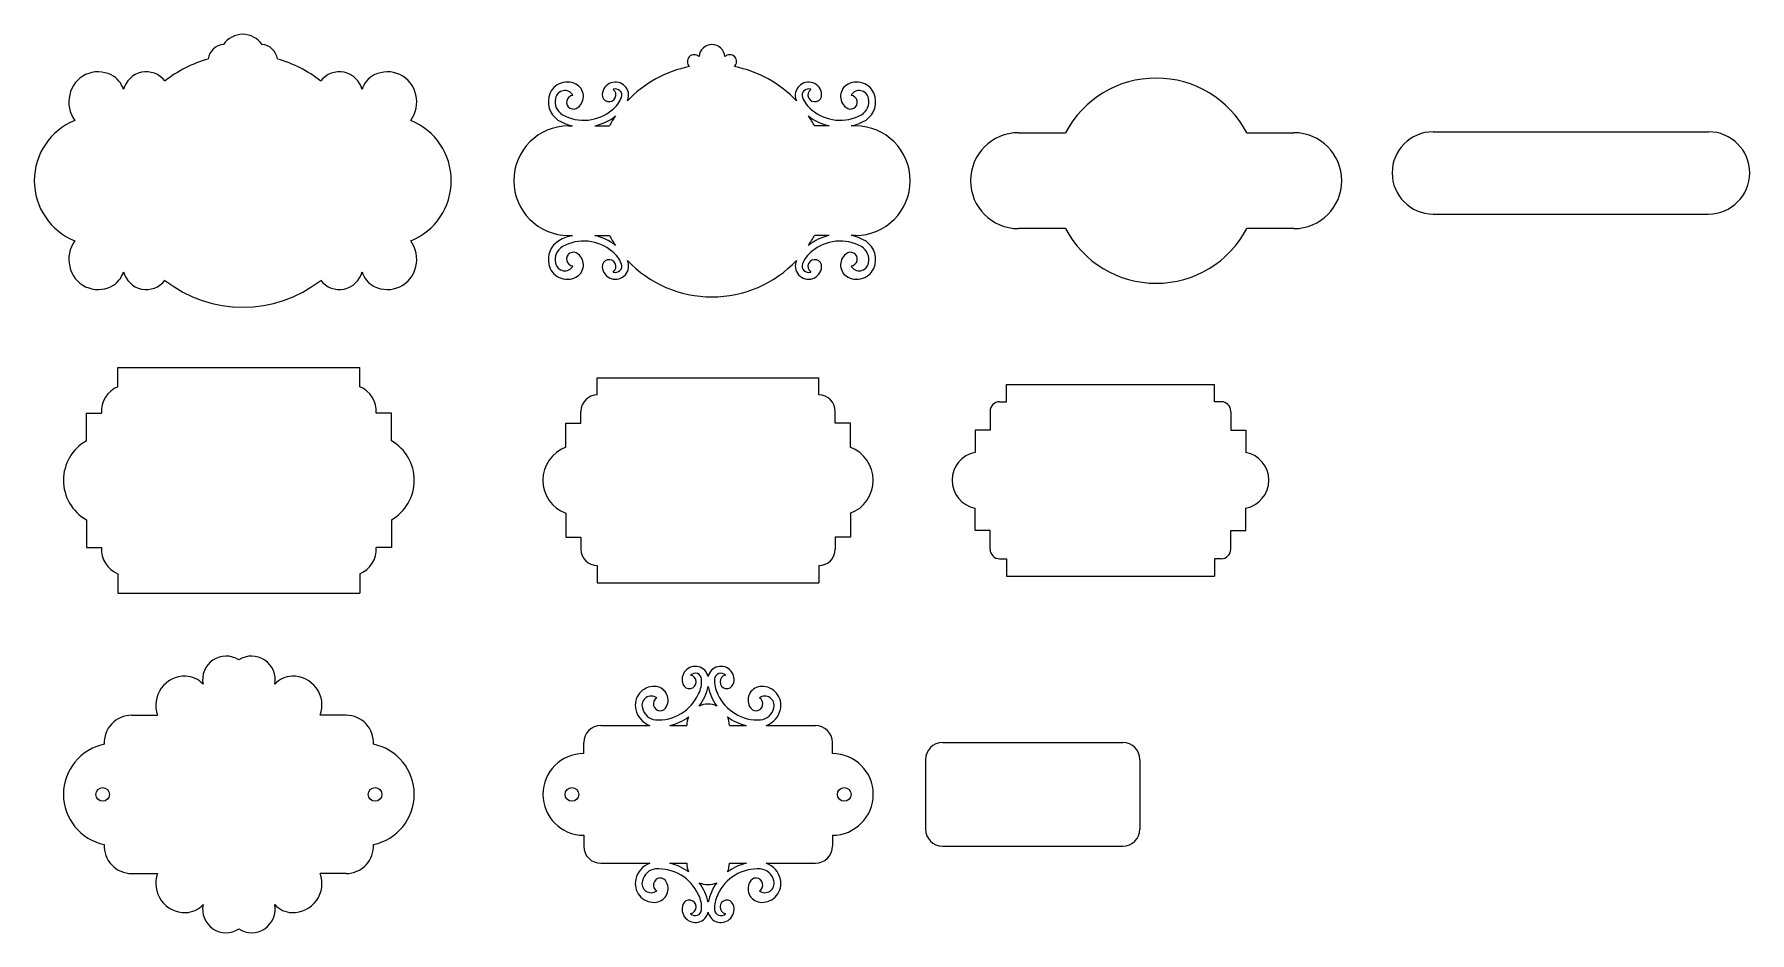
# Model space of a CAD drawing. Extents: x -785 to -283, y 1284 to 1547.
import ezdxf

# ---------------------------------------------------------------- set-up
doc = ezdxf.new("R2010")
doc.units = 0
doc.layers.get('0').update_dxf_attribs({"linetype": 'CONTINUOUS'})

msp = doc.modelspace()

# ---------------------------------------------------------------- linework, layer by layer
for p, q in [((-628.75, 1520.39), (-627.55, 1520.39)), ((-621.09, 1520.39), (-616.78, 1520.39)), ((-552.49, 1520.39), (-556.8, 1520.39)), ((-544.82, 1520.39), (-546.03, 1520.39)), ((-497.13, 1518.39), (-483.37, 1518.39)), ((-430.33, 1518.39), (-416.57, 1518.39)), ((-375.8, 1518.66), (-295.24, 1518.66)), ((-375.8, 1494.62), (-295.24, 1494.62)), ((-628.75, 1488.35), (-627.55, 1488.35)), ((-621.09, 1488.35), (-616.78, 1488.35)), ((-552.49, 1488.35), (-556.8, 1488.35)), ((-544.82, 1488.35), (-546.03, 1488.35)), ((-483.37, 1490.35), (-497.13, 1490.35)), ((-416.57, 1490.35), (-430.33, 1490.35)), ((-760.59, 1449.75), (-689.78, 1449.75)), ((-760.59, 1444.11), (-760.59, 1449.75)), ((-689.78, 1444.11), (-689.78, 1449.75)), ((-620.33, 1441.71), (-620.33, 1446.75)), ((-620.33, 1446.75), (-555.53, 1446.75)), ((-555.53, 1441.71), (-555.53, 1446.75)), ((-500.63, 1439.71), (-500.63, 1444.75)), ((-500.63, 1444.75), (-439.82, 1444.75)), ((-439.82, 1439.71), (-439.82, 1444.75)), ((-769.8, 1436.41), (-765.37, 1436.41)), ((-769.8, 1428.29), (-769.8, 1436.41)), ((-680.57, 1436.41), (-685, 1436.41)), ((-680.57, 1428.29), (-680.57, 1436.41)), ((-625.13, 1433.41), (-625.13, 1436.91)), ((-550.73, 1433.41), (-550.73, 1436.91)), ((-505.43, 1436.91), (-505.43, 1431.41)), ((-502.63, 1439.71), (-500.63, 1439.71)), ((-437.82, 1439.71), (-439.82, 1439.71)), ((-435.02, 1436.91), (-435.02, 1431.41)), ((-629.55, 1426.39), (-629.55, 1433.41)), ((-629.55, 1433.41), (-625.13, 1433.41)), ((-546.31, 1433.41), (-550.73, 1433.41)), ((-546.31, 1426.39), (-546.31, 1433.41)), ((-505.43, 1431.41), (-509.84, 1431.41)), ((-509.84, 1431.41), (-509.84, 1424.88)), ((-435.02, 1431.41), (-430.61, 1431.41)), ((-430.61, 1431.41), (-430.61, 1424.88)), ((-769.8, 1405.2), (-769.8, 1397.08)), ((-680.57, 1405.2), (-680.57, 1397.08)), ((-629.55, 1407.1), (-629.55, 1400.08)), ((-546.31, 1407.1), (-546.31, 1400.08)), ((-509.84, 1402.08), (-509.84, 1408.61)), ((-430.61, 1402.08), (-430.61, 1408.61)), ((-629.55, 1400.08), (-625.13, 1400.08)), ((-625.13, 1400.08), (-625.13, 1396.59)), ((-546.31, 1400.08), (-550.73, 1400.08)), ((-550.73, 1400.08), (-550.73, 1396.59)), ((-505.43, 1402.08), (-509.84, 1402.08)), ((-505.43, 1396.59), (-505.43, 1402.08)), ((-435.02, 1396.59), (-435.02, 1402.08)), ((-435.02, 1402.08), (-430.61, 1402.08)), ((-769.8, 1397.08), (-765.37, 1397.08)), ((-680.57, 1397.08), (-685, 1397.08)), ((-620.33, 1391.79), (-620.33, 1386.75)), ((-555.53, 1391.79), (-555.53, 1386.75)), ((-502.63, 1393.79), (-500.63, 1393.79)), ((-500.63, 1393.79), (-500.63, 1388.75)), ((-437.82, 1393.79), (-439.82, 1393.79)), ((-439.82, 1393.79), (-439.82, 1388.75)), ((-760.59, 1389.39), (-760.59, 1383.75)), ((-689.78, 1389.39), (-689.78, 1383.75)), ((-620.33, 1386.75), (-555.53, 1386.75)), ((-500.63, 1388.75), (-439.82, 1388.75)), ((-760.59, 1383.75), (-689.78, 1383.75)), ((-756.56, 1348.03), (-748.97, 1348.03)), ((-693.81, 1348.03), (-701.39, 1348.03)), ((-619.3, 1345.03), (-604.98, 1345.03)), ((-599.15, 1345.03), (-594.17, 1345.03)), ((-581.69, 1345.03), (-576.71, 1345.03)), ((-570.88, 1345.03), (-556.55, 1345.03)), ((-624.3, 1336.83), (-624.3, 1340.03)), ((-551.55, 1336.83), (-551.55, 1340.03)), ((-519.34, 1340.03), (-466.59, 1340.03)), ((-524.34, 1335.03), (-524.34, 1314.74)), ((-461.59, 1335.03), (-461.59, 1314.74)), ((-624.3, 1312.94), (-624.3, 1309.74)), ((-551.55, 1312.94), (-551.55, 1309.74)), ((-519.34, 1309.74), (-466.59, 1309.74)), ((-619.3, 1304.74), (-604.98, 1304.74)), ((-599.15, 1304.74), (-594.17, 1304.74)), ((-581.69, 1304.74), (-576.71, 1304.74)), ((-570.88, 1304.74), (-556.55, 1304.74)), ((-756.56, 1301.74), (-748.97, 1301.74)), ((-693.81, 1301.74), (-701.39, 1301.74))]:
    msp.add_line(p, q)
for centre in [(-765.03, 1324.88), (-685.34, 1324.88), (-627.78, 1324.88), (-548.08, 1324.88)]:
    msp.add_circle(centre, 2)
for centre, radius, start, end in [((-724.04, 1540.37), 6.8, 34.2507, 145.7493), ((-729.22, 1539.2), 5.02, 95.1201, 171.3499), ((-718.87, 1539.2), 5.02, 8.6501, 84.8799), ((-591.96, 1539.2), 2.02, 46.7219, 226.656), ((-586.79, 1540.37), 3.8, 4.5165, 175.4835), ((-581.61, 1539.2), 2.02, 313.344, 133.2781), ((-766.38, 1527.7), 8.5, 63.0407, 167.6523), ((-752.27, 1529.35), 6.86, 37.4969, 166.0765), ((-724.04, 1504.37), 37, 105.9007, 128.0182), ((-724.04, 1504.37), 37, 51.9818, 74.0993), ((-695.81, 1529.35), 6.86, 13.9235, 142.5031), ((-681.71, 1527.7), 8.5, 12.3477, 116.9593), ((-586.79, 1504.37), 34, 101.1258, 136.6788), ((-586.79, 1504.37), 34, 43.3212, 78.8742), ((-765.64, 1529.01), 7, 16.4671, 63.5604), ((-682.45, 1529.01), 7, 116.4396, 163.5329), ((-629.12, 1527.7), 5.5, 62.8947, 167.7858), ((-629.87, 1528.02), 2.71, 28.0125, 171.2377), ((-628.38, 1529.01), 4, 307.198, 63.7492), ((-616.87, 1529.48), 2, 175.8428, 53.2388), ((-615.02, 1529.35), 3.86, 338.4999, 175.8428), ((-615.02, 1529.35), 1.86, 339.3926, 110.6349), ((-558.56, 1529.35), 3.86, 4.1572, 201.5001), ((-558.56, 1529.35), 1.86, 69.3651, 200.6074), ((-556.71, 1529.48), 2, 126.7612, 4.1572), ((-545.19, 1529.01), 4, 116.2508, 232.802), ((-544.45, 1527.7), 5.5, 12.2142, 117.1053), ((-543.7, 1528.02), 2.71, 8.7623, 151.9875), ((-456.85, 1504.37), 30, 27.863, 152.137), ((-765.49, 1527.42), 9.43, 167.1563, 215.2343), ((-682.6, 1527.42), 9.43, 324.7657, 12.8437), ((-628.23, 1527.42), 6.43, 167.0391, 245.9079), ((-628.23, 1527.42), 4.43, 166.8672, 238.3448), ((-627.32, 1527.3), 2, 94.5749, 312.5623), ((-620.87, 1531.61), 8.13, 307.1776, 339.0043), ((-620.87, 1531.61), 10.13, 337.3039, 338.7412), ((-552.7, 1531.61), 10.13, 201.2588, 202.6961), ((-552.7, 1531.61), 8.13, 200.9957, 232.8224), ((-546.26, 1527.3), 2, 227.4377, 85.4251), ((-545.34, 1527.42), 4.43, 301.6552, 13.1328), ((-545.34, 1527.42), 6.43, 294.0921, 12.9609), ((-766.01, 1504.37), 19.02, 112.1904, 247.8096), ((-682.08, 1504.37), 19.02, 292.1904, 67.8096), ((-624.32, 1534.89), 14.86, 243.8847, 257.4428), ((-624.32, 1534.89), 12.86, 240.965, 310.5795), ((-624.32, 1534.89), 14.86, 282.5572, 308.6844), ((-586.79, 1504.37), 34, 146.1783, 151.8878), ((-549.26, 1534.89), 14.86, 231.3156, 257.4428), ((-586.79, 1504.37), 34, 28.1122, 33.8217), ((-549.26, 1534.89), 12.86, 229.4205, 299.035), ((-549.26, 1534.89), 14.86, 282.5572, 296.1153), ((-628.75, 1504.37), 16.02, 90, 270), ((-544.82, 1504.37), 16.02, 270, 90), ((-497.13, 1504.37), 14.02, 90, 270), ((-416.57, 1504.37), 14.02, 270, 90), ((-375.8, 1506.64), 12.02, 90, 270), ((-295.24, 1506.64), 12.02, 270, 90), ((-765.49, 1481.32), 9.43, 144.7657, 192.8437), ((-682.6, 1481.32), 9.43, 347.1563, 35.2343), ((-628.23, 1481.32), 6.43, 121.2246, 192.9609), ((-624.32, 1473.85), 14.86, 102.5572, 119.2014), ((-624.32, 1473.85), 12.86, 49.4205, 119.035), ((-624.32, 1473.85), 14.86, 51.3156, 77.4428), ((-586.79, 1504.37), 34, 208.1122, 213.8217), ((-549.26, 1473.85), 14.86, 102.5572, 128.6844), ((-586.79, 1504.37), 34, 326.1783, 331.8878), ((-549.26, 1473.85), 12.86, 60.965, 130.5795), ((-549.26, 1473.85), 14.86, 63.8847, 77.4428), ((-545.34, 1481.32), 6.43, 347.0391, 65.9079), ((-456.85, 1504.37), 30, 207.863, 332.137), ((-628.23, 1481.32), 4.43, 121.6552, 193.1328), ((-627.32, 1481.45), 2, 47.4377, 265.4251), ((-628.38, 1479.73), 4, 296.2508, 52.802), ((-616.87, 1479.26), 2, 306.7612, 184.1572), ((-615.02, 1479.4), 3.86, 184.1572, 25.5609), ((-620.87, 1477.14), 8.13, 20.9957, 52.8224), ((-586.79, 1504.37), 34, 223.2869, 316.7131), ((-558.56, 1479.4), 3.86, 154.4391, 355.8428), ((-552.7, 1477.14), 8.13, 127.1776, 159.0043), ((-556.71, 1479.26), 2, 355.8428, 233.2388), ((-545.19, 1479.73), 4, 127.198, 243.7492), ((-546.26, 1481.45), 2, 274.5749, 132.5623), ((-545.34, 1481.32), 4.43, 346.8672, 58.3448), ((-766.38, 1481.04), 8.5, 192.3477, 296.9593), ((-765.64, 1479.73), 7, 296.4396, 343.5329), ((-752.27, 1479.4), 6.86, 193.9235, 322.5031), ((-695.81, 1479.4), 6.86, 217.4969, 346.0765), ((-682.45, 1479.73), 7, 196.4671, 243.5604), ((-681.71, 1481.04), 8.5, 243.0407, 347.6523), ((-629.12, 1481.04), 5.5, 192.2142, 297.1053), ((-629.87, 1480.72), 2.71, 188.7623, 331.9875), ((-615.02, 1479.4), 1.86, 249.3651, 20.6074), ((-558.56, 1479.4), 1.86, 159.3926, 290.6349), ((-544.45, 1481.04), 5.5, 242.8947, 347.7858), ((-543.7, 1480.72), 2.71, 208.0125, 351.2377), ((-724.04, 1504.37), 37, 231.9818, 308.0182), ((-757.59, 1436.91), 7.8, 112.6199, 183.6451), ((-692.78, 1436.91), 7.8, 356.3549, 67.3801), ((-620.33, 1436.91), 4.8, 90, 180), ((-555.53, 1436.91), 4.8, 0, 90), ((-502.63, 1436.91), 2.8, 90, 180), ((-437.82, 1436.91), 2.8, 0, 90), ((-763.22, 1416.75), 13.29, 119.7042, 240.2958), ((-687.15, 1416.75), 13.29, 299.7042, 60.2958), ((-625.96, 1416.75), 10.29, 110.3914, 249.6086), ((-549.9, 1416.75), 10.29, 290.3914, 69.6086), ((-508.26, 1416.75), 8.29, 101.024, 258.976), ((-432.19, 1416.75), 8.29, 281.024, 78.976), ((-757.59, 1396.59), 7.8, 176.3549, 247.3801), ((-692.78, 1396.59), 7.8, 292.6199, 3.6451), ((-620.33, 1396.59), 4.8, 180, 270), ((-555.53, 1396.59), 4.8, 270, 0), ((-502.63, 1396.59), 2.8, 180, 270), ((-437.82, 1396.59), 2.8, 270, 0), ((-728.94, 1358.47), 6.86, 56.787, 191.3694), ((-721.43, 1358.47), 6.86, 348.6306, 123.213), ((-591.68, 1358.47), 3.86, 13.1133, 201.1356), ((-591.68, 1358.47), 1.86, 4.6855, 135.9278), ((-584.17, 1358.47), 3.86, 338.8644, 166.8867), ((-584.17, 1358.47), 1.86, 44.0722, 175.3145), ((-740.99, 1350.96), 8.5, 88.3336, 200.1465), ((-740.88, 1352.46), 7, 41.76, 88.8533), ((-709.48, 1352.46), 7, 91.1467, 138.24), ((-709.38, 1350.96), 8.5, 339.8535, 91.6664), ((-603.74, 1350.96), 5.5, 88.1876, 193.0787), ((-603.63, 1352.46), 4, 332.4909, 89.0421), ((-593.42, 1357.81), 2, 201.1356, 78.5317), ((-597.94, 1358.02), 8.13, 332.4705, 4.2972), ((-602.47, 1359.51), 14.86, 323.7142, 348.0935), ((-573.39, 1359.51), 14.86, 191.9065, 216.2858), ((-577.91, 1358.02), 8.13, 175.7028, 207.5295), ((-582.44, 1357.81), 2, 101.4683, 338.8644), ((-572.23, 1352.46), 4, 90.9579, 207.5091), ((-572.12, 1350.96), 5.5, 346.9213, 91.8124), ((-604.55, 1350.93), 2.71, 53.3054, 196.5306), ((-602.81, 1351.09), 4.43, 192.1601, 263.6377), ((-601.93, 1351.36), 2, 119.8678, 337.8552), ((-602.47, 1359.51), 12.86, 266.2579, 335.8723), ((-587.93, 1345.03), 6.24, 65.7637, 114.2363), ((-573.39, 1359.51), 12.86, 204.1277, 273.7421), ((-573.93, 1351.36), 2, 202.1448, 60.1322), ((-571.31, 1350.93), 2.71, 343.4694, 126.6946), ((-573.05, 1351.09), 4.43, 276.3623, 347.8399), ((-756.56, 1340.03), 8, 90, 183.6024), ((-693.81, 1340.03), 8, 356.3976, 90), ((-619.3, 1340.03), 5, 90, 180), ((-602.81, 1351.09), 6.43, 192.332, 250.3555), ((-602.47, 1359.51), 14.86, 282.8912, 306.5023), ((-587.93, 1345.03), 6.24, 155.9802, 180), ((-573.39, 1359.51), 14.86, 233.4977, 257.1088), ((-587.93, 1345.03), 6.24, 0, 24.0198), ((-573.05, 1351.09), 6.43, 289.6445, 347.668), ((-556.55, 1340.03), 5, 0, 90), ((-519.34, 1335.03), 5, 90, 180), ((-466.59, 1335.03), 5, 360, 90), ((-761.56, 1324.88), 14.95, 101.5173, 258.4827), ((-688.81, 1324.88), 14.95, 281.5173, 78.4827), ((-624.3, 1324.88), 11.95, 90, 270), ((-551.55, 1324.88), 11.95, 270, 90), ((-519.34, 1314.74), 5, 180, 270), ((-466.59, 1314.74), 5, 270, 360), ((-756.56, 1309.74), 8, 176.3976, 270), ((-693.81, 1309.74), 8, 270, 3.6024), ((-619.3, 1309.74), 5, 180, 270), ((-556.55, 1309.74), 5, 270, 0), ((-602.81, 1298.68), 6.43, 109.6445, 167.668), ((-602.47, 1290.25), 14.86, 53.4977, 77.1088), ((-587.93, 1304.74), 6.24, 180, 204.0198), ((-573.39, 1290.25), 14.86, 102.8912, 126.5023), ((-587.93, 1304.74), 6.24, 335.9802, 0), ((-573.05, 1298.68), 6.43, 12.332, 70.3555), ((-740.99, 1298.81), 8.5, 159.8535, 271.6664), ((-709.38, 1298.81), 8.5, 268.3336, 20.1465), ((-603.74, 1298.81), 5.5, 166.9213, 271.8124), ((-602.81, 1298.68), 4.43, 96.3623, 167.8399), ((-601.93, 1298.4), 2, 22.1448, 240.1322), ((-602.47, 1290.25), 12.86, 24.1277, 93.7421), ((-573.39, 1290.25), 12.86, 86.2579, 155.8723), ((-573.93, 1298.4), 2, 299.8678, 157.8552), ((-573.05, 1298.68), 4.43, 12.1601, 83.6377), ((-572.12, 1298.81), 5.5, 268.1876, 13.0787), ((-604.55, 1298.84), 2.71, 163.4694, 306.6946), ((-603.63, 1297.31), 4, 270.9579, 27.5091), ((-597.94, 1291.75), 8.13, 355.7028, 27.5295), ((-602.47, 1290.25), 14.86, 11.9065, 36.2858), ((-587.93, 1304.74), 6.24, 245.7637, 294.2363), ((-573.39, 1290.25), 14.86, 143.7142, 168.0935), ((-577.91, 1291.75), 8.13, 152.4705, 184.2972), ((-572.23, 1297.31), 4, 152.4909, 269.0421), ((-571.31, 1298.84), 2.71, 233.3054, 16.5306), ((-740.88, 1297.31), 7, 271.1467, 318.24), ((-728.94, 1291.29), 6.86, 168.6306, 303.213), ((-721.43, 1291.29), 6.86, 236.787, 11.3694), ((-709.48, 1297.31), 7, 221.76, 268.8533), ((-591.68, 1291.29), 3.86, 158.8644, 346.8867), ((-593.42, 1291.96), 2, 281.4683, 158.8644), ((-591.68, 1291.29), 1.86, 224.0722, 355.3145), ((-584.17, 1291.29), 3.86, 193.1133, 21.1356), ((-584.17, 1291.29), 1.86, 184.6855, 315.9278), ((-582.44, 1291.96), 2, 21.1356, 258.5317)]:
    msp.add_arc(centre, radius, start, end)

doc.saveas('drawing.dxf')
